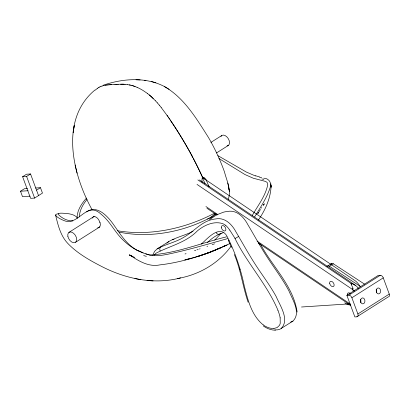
<?xml version="1.0" encoding="UTF-8"?>
<svg xmlns="http://www.w3.org/2000/svg" width="410" height="410" viewBox="0 0 410 410"><rect width="100%" height="100%" fill="white"/><g stroke="black" fill="none" stroke-linecap="round" stroke-linejoin="round"><path stroke-width="0.61" d="M79.361 216.921C79.504 210.325 83.01 204.359 87.058 199.362M77.065 218.13C77.024 210.397 81.585 203.662 86.479 198.061M351.011 283.525L351.298 283.387A1.358 0.958 16 0 1 351.636 283.474M153.478 253.99L153.729 253.175A16.2 10.137 57.6 0 1 154.739 251.176L157.132 248.931L168.905 241.475C176.525 237.129 185.294 235.366 193.023 231.245M228.211 199.321C231.686 190.296 226.653 180.625 224.465 171.872C220.17 159.936 214.814 148.384 208.429 137.422C196.405 118.51 184.254 97.903 164.277 86.448C145.611 76.788 122.805 78.489 103.433 85.147M154.36 255.184L154.519 254.923A16.282 10.188 57.6 0 1 156.097 253.17C170.083 245.836 185.863 242.689 197.446 230.825C204.221 225.192 213.697 220.816 222.553 223.588A11.08 6.934 57.6 0 1 225.449 225.264M252.211 215.604C257.803 205.6 265.526 196.118 267.761 184.638L267.156 182.481L265.639 181.451L253.303 178.232L244.908 174.511L218.919 158.496M254.62 216.926C260.258 207.583 266.603 198.404 270.036 187.959C272.189 183.311 268.888 178.094 263.707 178.191M264.419 203.673L263.763 204.672M263.799 204.621L263.661 204.821M263.133 205.625L263.486 205.092M264.05 204.231L263.697 204.769M260.099 210.181L260.529 209.541M258.772 212.129L257.782 213.589L258.756 212.165M261.334 208.101L261.785 207.486M258.356 220.108C265.337 210.012 270.754 197.994 271.123 185.586M231.004 246.328C218.31 263.763 198.573 275.002 177.438 278.534M214.691 240.163L221.128 233.295M201.259 244.124C206.625 239.486 217.961 225.777 225.526 234.105A10.112 6.329 57.6 0 1 226.74 235.817C234.925 251.509 240.603 268.458 244.227 285.765C247.819 299.679 251.463 315.418 263.215 324.889M166.926 243.176L168.905 241.475M211.416 216.813L214.686 214.076A51.727 32.375 57.6 0 0 215.276 213.436M214.102 214.676L214.712 214.061M207.45 242.633C211.77 238.154 217.192 234.505 223.163 232.721M95.335 90.082L97.39 88.37M94.982 89.985C59.209 119.535 72.657 174.629 91.999 209.566M209.474 219.683L216.603 214.86L223.496 212.175A64.867 40.6 57.6 0 1 227.381 211.483C236.59 209.566 243.796 216.962 247.707 224.403C253.631 234.32 259.146 244.483 265.337 254.246A171.406 107.282 57.6 0 0 268.765 259.54C275.643 269.918 283.156 279.933 288.953 290.992C292.479 299.613 301.36 312.907 292.935 321.097L280.081 329.148L277.616 329.835L274.864 329.901M281.163 328.559C289.885 319.697 280.05 305.711 276.196 296.604C270.544 286.272 263.492 276.801 256.993 266.997A171.406 107.282 57.6 0 1 253.57 261.703C247.379 251.945 241.859 241.782 235.934 231.865C232.029 224.419 224.818 217.023 215.609 218.945A64.867 40.6 57.6 0 0 211.729 219.637C200.721 222.328 193.525 231.855 183.931 237.2C175.588 242.397 165.65 244.104 157.132 248.931M97.375 88.381L98.497 87.648M35.526 188.016L40.462 187.693L42.466 193.1L34.614 198.071L30.606 198.332L22.606 176.71L26.532 174.224L30.54 173.963L38.54 195.585M22.606 176.71L26.619 176.449L30.54 173.963M30.099 196.139L22.499 196.636L20.5 191.229L24.426 188.743L27.506 188.544M36.541 190.178L40.462 187.693M68.895 232.414L93.731 216.67M210.909 142.403L221.707 135.561M75.563 242.269L99.866 226.868M216.495 152.945L228.375 145.417M327.739 265.926L331.659 263.44M326.954 266.736A2.978 1.865 57.6 0 1 329.409 266.274L333.335 263.789L364.526 284.12M346.87 295.313L378.256 275.417L380.26 275.289A2.978 1.865 57.6 0 1 383.268 277.857L389.264 294.078A2.978 1.865 57.6 0 1 388.26 296.912L356.874 316.802L354.87 316.935L346.87 295.313L348.874 295.18L380.26 275.289M348.874 295.18A2.978 1.865 57.6 0 1 351.877 297.752L383.268 277.857M356.874 316.802A2.978 1.865 57.6 0 0 357.879 313.968L389.264 294.078M238.661 236.462L235.027 238.538A82.507 51.639 57.6 0 0 234.125 236.98L229.754 230.061M210.468 217.372L211.442 216.798M214.409 213.267C185.064 228.652 150.157 236.293 117.239 230.722M86.597 211.873C96.591 204.636 106.959 215.527 112.555 223.204C119.587 232.926 125.896 244.001 136.709 250.033M208.91 218.361C181.825 232.265 149.389 238.261 119.32 232.162M98.482 87.658L99.656 87.012M292.935 321.097L290.664 322.111M230.025 243.489L220.483 248.004L207.327 253.267L212.313 251.376M222.42 246.881L225.244 245.441M209.454 217.864L210.494 217.356M223.204 246.774L227.171 244.913M99.645 87.022L100.87 86.464M222.087 247.061L209.136 252.565L197.897 256.404L210.54 252.017L221.292 247.455C209.679 252.878 197.435 256.855 184.992 259.858M100.855 86.474L102.126 85.998M185.033 253.99L186.058 253.626M194.499 250.695L195.734 250.269M196.902 249.864L198.189 249.423M199.445 248.993L200.106 248.767M206.127 253.698C191.183 258.894 175.777 263.077 160.023 264.865C148.804 267.32 138.657 261.037 129.775 255.051L132.384 256.486L129.258 254.861L134.818 257.5M206.942 246.425L207.68 246.174M212.144 244.652L214.502 243.853M102.111 86.008L103.417 85.618M226.489 236.847C201.028 243.012 175.951 253.6 149.629 254.979C144.894 253.79 140.317 251.996 136.007 249.71C131.579 247.353 127.566 244.268 123.922 240.834C115.036 232.921 110.316 221.364 100.845 214.025C87.335 201.202 79.202 223.716 66.522 221.328C64.185 221.169 49.779 214.486 58.563 213.697M227.688 238.594C207.947 244.124 188.251 249.946 168.172 254.154C160.828 255.655 152.879 256.911 145.755 253.775M103.407 85.629L105.252 85.234M184.92 259.873L190.045 258.597M180.651 277.877C153.74 285.073 125.163 278.718 100.916 266.09C88.97 259.909 77.003 253.083 67.645 243.258C60.403 235.499 57.948 224.864 55.524 214.866M207.47 219.022L210.976 217.915L214.732 215.106A46.965 29.397 57.6 0 0 215.983 213.723M105.242 85.239L106.005 85.111M105.99 85.121L106.764 85.013M93.936 216.711L94.326 216.664A5.935 3.731 65.4 0 1 94.91 216.69M97.734 227.847L98.123 227.801M106.749 85.024L108.296 84.855M273.931 328.451L277.032 327.616L279.333 325.525A12.566 7.867 57.6 0 0 279.845 324.51A11.849 7.416 57.6 0 0 280.235 323.223L280.138 317.868M72.847 220.939C67.588 221.057 62.284 218.458 58.62 214.758C57.523 212.846 61.136 213.226 62.146 213.185C67.532 213.533 73.815 213.605 77.649 218.007M115.794 84.46L115.892 84.455A15.59 9.753 57.6 0 0 116.209 84.439L116.589 84.393M107.512 84.937L109.07 84.793M116.45 84.419L116.835 84.373M117.06 84.363L117.327 84.337M109.055 84.803L110.239 84.721M20.5 191.229L28.1 190.732M301.499 307.003L348.7 303.912L350.519 304.973A8.595 4.623 -60.6 0 0 350.617 304.994L350.74 305.004M117.306 84.347L118.557 84.27M109.834 84.752L111.407 84.655M110.613 84.706L111.002 84.685M114.129 84.537L115.318 84.465M113.739 84.552L114.144 84.527M111.392 84.665L113.365 84.562M118.541 84.281L120.555 84.209M115.907 84.445L115.594 84.465M120.54 84.219L121.058 84.204M121.042 84.214L121.56 84.199A94.771 59.301 57.6 0 1 124.102 84.26A94.771 59.291 57.6 0 0 121.544 84.214M135.982 79.796L140.143 79.924M124.081 84.275L125.132 84.327M147.041 280.496L153.104 280.927M275.474 330.209C271.133 330.193 266.946 328.543 263.43 326.058M125.117 84.342L127.213 84.537M127.197 84.552L131.466 85.357M144.269 80.227L145.945 80.493M134.828 278.539L140.866 279.676M129.304 84.885L130.37 85.106M203.898 177.612L203.77 177.586A2.388 1.768 79.8 0 0 202.776 177.786M261.662 177.73L259.602 177.207M131.446 85.367L132.62 85.675M151.131 81.4L155.902 82.805M132.532 85.664L135.105 86.51M255.502 175.982L246.379 172.072L217.905 155.651M133.076 85.828L137.14 87.34M352.292 283.643L356.469 286.134A9.312 9.22 4.3 0 1 356.654 286.318L356.7 286.359A7.503 7.447 -5.2 0 1 357.997 288.02A12.556 7.857 57.6 0 1 358.309 288.66M143.116 252.867L141.322 252.176M138.652 251.022L136.889 250.167M169.094 89.303L164.277 86.448M329.409 266.274L360.6 286.611M202.56 177.586L206.209 180.051L209.12 186.822M202.15 177.356L355.239 280.788A12.551 7.857 57.6 0 1 360.308 286.882M199.516 179.944L355.347 285.227M197.892 179.928L351.078 283.423M197.02 184.418L354.055 290.516A12.541 7.846 57.6 0 1 354.378 291.156M205.933 206.553L217.812 214.584M257.075 241.106L350.57 304.276M206.978 208.285L217.028 215.076M258.285 242.951L349.576 304.62M147.292 93.367L143.259 90.615A49.097 30.719 57.6 0 0 137.119 87.356M147.272 93.383L149.25 94.915A45.541 28.495 57.6 0 1 151.157 96.56L153.278 98.554M348.664 303.897L348.377 303.61M155.339 100.65L151.136 96.575A45.541 28.495 57.6 0 0 149.23 94.93M155.318 100.665L157.348 102.843M157.322 102.859L159.3 105.119M159.275 105.129L161.202 107.456M161.176 107.471L167.998 116.686M167.06 115.394L167.521 116.045M167.977 116.701L168.454 117.347M168.433 117.357L169.356 118.664M168.884 118.018L169.807 119.325M169.786 119.341L170.258 119.986M260.386 243.986C272.301 266.618 293.329 285.821 297.137 312.036M259.479 243.724L260.094 244.76M235.027 238.538C247.348 263.635 267.089 284.453 277.949 310.262M192.044 156.005A253.001 158.286 57.6 0 0 170.222 120.012A253.001 158.311 57.6 0 1 192.07 155.99L192.254 156.405M192.018 156.015L192.895 157.614M192.659 157.225L193.535 158.829M348.069 303.19L348.09 303.226A3.741 2.117 -6.3 0 0 348.29 303.415M193.3 158.439L193.745 159.234A244.519 153.002 57.6 0 1 202.648 177.499L202.755 177.807A2.322 1.717 80.3 0 0 202.448 178.083A2.629 1.953 79.7 0 0 202.038 178.796L201.94 181.199A5.274 4.069 79.2 0 0 202.258 182.383M352.995 288.338L351.954 285.96M228.319 240.337L231.455 247.409M351.795 285.596L351.232 284.314M351.877 297.752L357.879 313.968M26.619 176.449L34.614 198.071M234.346 254.507C240.813 269.857 242.746 286.559 248.132 302.247M351.073 283.894L351.047 283.822A1.358 0.887 23 0 1 351.016 283.577M99.845 222.117L99.999 222.691M228.724 188.487L229.421 191.383M75.117 165.015L77.049 173.174M227.786 183.019L229.149 189.927M270.846 183.829L271.21 187.15L271.046 185.566M220.964 136.458A5.955 3.726 57.6 0 1 228.155 138.431A5.955 3.726 57.6 0 1 227.043 145.893M141.306 251.945A82.851 49.882 64.5 0 1 138.647 250.782M146.36 256.317A79.458 44.828 59.5 0 1 143.664 255.579M263.856 179.354A84.834 59.814 58.9 0 1 261.79 178.945M259.556 176.92A81.021 51.783 50 0 1 255.471 175.69M94.915 216.716A5.986 3.608 64.8 0 1 99.732 222.123M92.24 218.12A5.95 3.741 65.3 0 1 93.926 216.69M100.086 222.702A5.935 3.618 60.5 0 1 98.103 227.74M203.908 177.545A4.254 3.065 77.3 0 1 206.117 180.103M193.72 159.249A244.519 152.981 57.6 0 1 202.622 177.515M330.88 264.25A2.978 1.865 57.6 0 1 333.335 263.789M360.58 299.669A2.978 2.199 86.3 0 1 360.626 302.729M376.154 289.491A2.978 2.199 86.3 0 1 376.421 292.52M160.243 250.925A2.978 2.316 65.1 0 1 160.746 247.092M172.513 239.635A2.978 2.316 65.1 0 1 174.076 239.43M225.49 225.167A17.117 10.716 57.6 0 1 229.708 230.092M240.152 269.18A2.978 0.953 -16.7 0 1 239.707 268.043M229.072 240.388A2.978 0.492 -24.6 0 1 228.57 240.014M219.606 234.007A2.978 2.316 64.3 0 1 216.167 232.67M277.913 310.267A32.564 20.382 57.6 0 1 280.194 317.878M273.916 328.41A21.597 13.52 57.6 0 1 263.21 324.915M152.827 255.286A2.978 1.927 10.5 0 1 153.114 254.999M351.693 283.659A7.652 7.016 18.9 0 1 352.226 283.828M353.43 291.064A7.503 2.752 63 0 1 352.205 288.409M350.837 305.055A12.541 7.846 57.6 0 1 344.738 302.852M353.02 288.522A9.312 1.343 64 0 1 352.913 288.281M351.862 284.519A7.652 3.126 47.6 0 1 351.683 284.13M347.465 295.195A2.978 1.865 57.6 0 1 348.095 292.971A2.978 1.865 57.6 0 1 350.427 293.616M202.366 177.75A227.483 142.383 57.6 0 1 205.123 183.741M73.58 129.739L73.17 132.43L74.307 125.265L73.58 129.739M259.663 210.822L259.433 211.165L259.663 210.822M67.855 236.288A5.955 3.726 57.6 0 0 75.255 242.464A5.955 3.726 57.6 0 0 73.58 233.275A5.955 3.726 57.6 0 0 67.855 236.288M376.518 289.337A2.978 2.199 86.3 0 0 378.404 293.914A2.978 2.199 86.3 0 0 380.331 289.573A2.978 2.199 86.3 0 0 376.518 289.337M360.826 299.285A2.978 2.199 86.3 0 0 362.712 303.856A2.978 2.199 86.3 0 0 364.639 299.52A2.978 2.199 86.3 0 0 360.826 299.285M221.451 227.765A2.978 1.865 57.6 0 0 225.151 230.856A2.978 1.865 57.6 0 0 224.316 226.258A2.978 1.865 57.6 0 0 221.451 227.765M329.686 283.33A2.978 1.865 57.6 0 0 333.335 286.564A2.978 1.865 57.6 0 0 332.654 282.008A2.978 1.865 57.6 0 0 329.686 283.33"/></g></svg>
